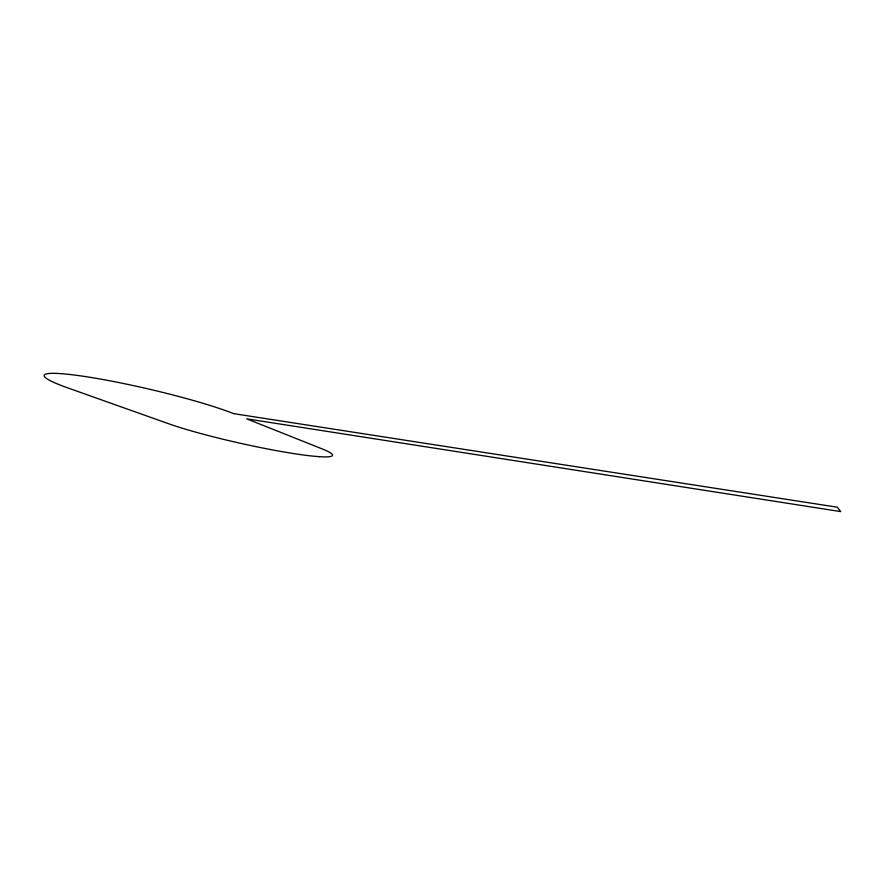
<?xml version="1.0" encoding="UTF-8"?>
<svg xmlns="http://www.w3.org/2000/svg" width="885" height="885" viewBox="0 0 885 885"><rect width="100%" height="100%" fill="white"/><g stroke="black" fill="none" stroke-linecap="round" stroke-linejoin="round"><path stroke-width="1.33" d="M319.385 456.682L312.947 456.129A92.018 8.308 12.6 0 1 256.882 446.837L245.941 444.513A92.018 8.308 12.6 0 1 169.278 423.97L67.714 387.873A104.994 10.388 13.1 0 1 86.896 376.811A104.994 10.388 13.1 0 1 233.64 413.638L837.232 507.182L840.75 511.596L246.683 418.826L321.919 448.795A92.018 8.308 12.6 0 1 319.385 456.682"/></g></svg>
